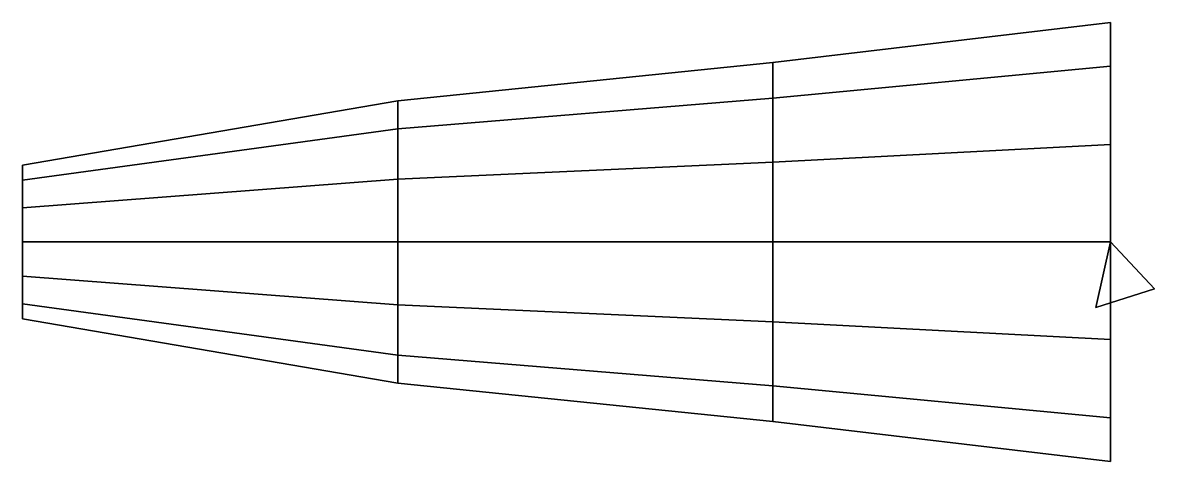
# Model space of a CAD drawing. Header units: metres. Extents: x -525 to 311, y -667 to 148.
# Drawn here: x 292.59 to 310.7, y 141.21 to 148.23 of the extents above.
import ezdxf

# ---------------------------------------------------------------- set-up
doc = ezdxf.new("R2010")
doc.units = ezdxf.units.M

msp = doc.modelspace()

# ---------------------------------------------------------------- linework, layer by layer
at = {"layer": 'MancheAAir', "color": 2}
for points in [[(309.99472, 146.28566, 23.968842), (304.594696, 146.001846, 23.347097), (304.594696, 147.595688, 21.34848), (309.99472, 148.233414, 21.526428)], [(309.99472, 148.233414, 21.526428), (304.594696, 147.595688, 21.34848), (304.594696, 147.02684, 18.856247), (309.99472, 147.538269, 18.480791)], [(304.594696, 146.001846, 23.347097), (298.594727, 145.727951, 22.747099), (298.594727, 146.980255, 21.176756), (304.594696, 147.595688, 21.34848)], [(304.594696, 147.595688, 21.34848), (298.594727, 146.980255, 21.176756), (298.594727, 146.53331, 19.218571), (304.594696, 147.02684, 18.856247)], [(309.99472, 147.538269, 18.480791), (304.594696, 147.02684, 18.856247), (304.594696, 144.723679, 17.747099), (309.99472, 144.723679, 17.125357)], [(298.594727, 145.727951, 22.747099), (292.594727, 145.271469, 21.747099), (292.594727, 145.954529, 20.890549), (298.594727, 146.980255, 21.176756)], [(298.594727, 146.980255, 21.176756), (292.594727, 145.954529, 20.890549), (292.594727, 145.710754, 19.822447), (298.594727, 146.53331, 19.218571)], [(304.594696, 147.02684, 18.856247), (298.594727, 146.53331, 19.218571), (298.594727, 144.723679, 18.347099), (304.594696, 144.723679, 17.747099)], [(298.594727, 146.53331, 19.218571), (292.594727, 145.710754, 19.822447), (292.594727, 144.723679, 19.347097), (298.594727, 144.723679, 18.347099)], [(309.99472, 143.161697, 23.96884), (304.594696, 143.445511, 23.347095), (304.594696, 146.001846, 23.347097), (309.99472, 146.28566, 23.968842)], [(304.594696, 143.445511, 23.347095), (298.594727, 143.719391, 22.747095), (298.594727, 145.727951, 22.747099), (304.594696, 146.001846, 23.347097)], [(298.594727, 143.719391, 22.747095), (292.594727, 144.175888, 21.747097), (292.594727, 145.271469, 21.747099), (298.594727, 145.727951, 22.747099)], [(298.594727, 144.723679, 18.347099), (292.594727, 144.723679, 19.347097), (292.594727, 143.736603, 19.822447), (298.594727, 142.914047, 19.218573)], [(304.594696, 144.723679, 17.747099), (298.594727, 144.723679, 18.347099), (298.594727, 142.914047, 19.218573), (304.594696, 142.420517, 18.856249)], [(309.99472, 144.723679, 17.125357), (304.594696, 144.723679, 17.747099), (304.594696, 142.420517, 18.856249), (309.99472, 141.909088, 18.480793)], [(298.594727, 142.467102, 21.176756), (292.594727, 143.492828, 20.890549), (292.594727, 144.175888, 21.747097), (298.594727, 143.719391, 22.747095)], [(298.594727, 142.914047, 19.218573), (292.594727, 143.736603, 19.822447), (292.594727, 143.492828, 20.890549), (298.594727, 142.467102, 21.176756)], [(304.594696, 141.851669, 21.34848), (298.594727, 142.467102, 21.176756), (298.594727, 143.719391, 22.747095), (304.594696, 143.445511, 23.347095)], [(309.99472, 141.213943, 21.526426), (304.594696, 141.851669, 21.34848), (304.594696, 143.445511, 23.347095), (309.99472, 143.161697, 23.96884)], [(304.594696, 142.420517, 18.856249), (298.594727, 142.914047, 19.218573), (298.594727, 142.467102, 21.176756), (304.594696, 141.851669, 21.34848)], [(309.99472, 141.909088, 18.480793), (304.594696, 142.420517, 18.856249), (304.594696, 141.851669, 21.34848), (309.99472, 141.213943, 21.526426)]]:
    msp.add_3dface(points, dxfattribs=at)
at = {"layer": 'PiedMancheAAir', "color": 1}
for points in [[(309.758209, 143.676636, -21.274643), (309.99472, 144.723679, -21.274643), (309.99472, 144.723679, 17.125357), (309.758209, 143.676636, 17.125357)], [(309.99472, 144.723679, -21.274643), (310.695709, 143.973465, -21.274643), (310.695709, 143.973465, 17.125357), (309.99472, 144.723679, 17.125357)], [(310.695709, 143.973465, -21.274643), (309.758209, 143.676636, -21.274643), (309.758209, 143.676636, 17.125357), (310.695709, 143.973465, 17.125357)]]:
    msp.add_3dface(points, dxfattribs=at)

doc.saveas('drawing.dxf')
